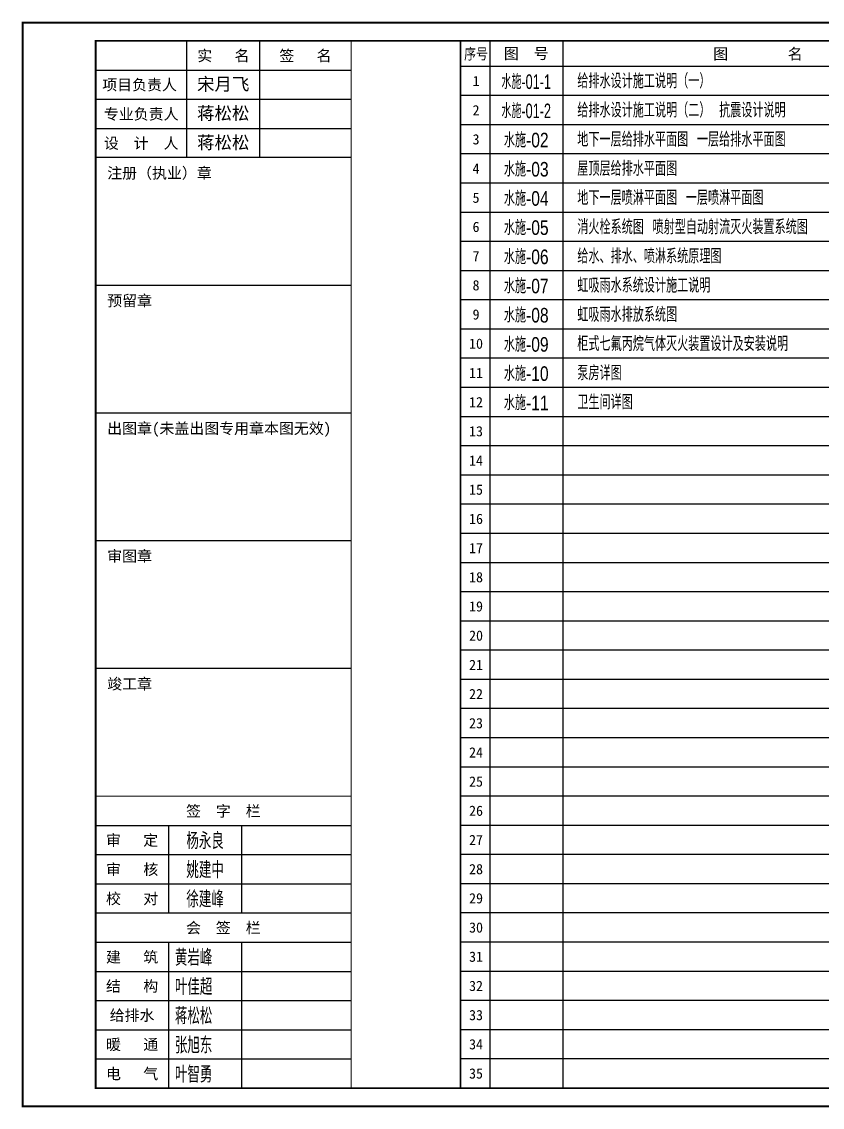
# Model space of a CAD drawing. Extents: x -452079 to 117456, y 3902 to 836955.
# Drawn here: x -328081 to -306143, y 807205 to 836955 of the extents above; entities that cross this region are included whole.
import ezdxf
from ezdxf.enums import TextEntityAlignment as Align
from ezdxf.xclip import XClip

# ---------------------------------------------------------------- set-up
doc = ezdxf.new("R2010")
doc.units = 0
doc.header["$LTSCALE"] = 1000
doc.header["$MEASUREMENT"] = 0
doc.header["$XCLIPFRAME"] = 0
doc.layers.add('0-cxFrame', color=155, linetype='Continuous')
doc.layers.add('qianming', color=155, linetype='Continuous')
doc.layers.add('0-cxText', color=131, linetype='Continuous', lineweight=25)
doc.styles.add('BZHZ', font='bzxw', dxfattribs={"width": 0.8, "bigfont": 'bzhz'})
doc.styles.add('cx_biaoti', font='')
doc.styles.add('cx_tuming', font='')
doc.styles.add('cx_tuqian1', font='')
doc.styles.add('图框宋体', font='', dxfattribs={"width": 0.75})
doc.styles.add('标注', font='bzxw', dxfattribs={"width": 0.8, "bigfont": 'bzhz'})
doc.styles.add('黑体', font='', dxfattribs={"height": 12})
doc.styles.get('cx_biaoti').set_extended_font_data('SimSun')
doc.styles.get('cx_tuming').set_extended_font_data('SimHei')
doc.styles.get('cx_tuqian1').set_extended_font_data('SimSun')
doc.styles.get('图框宋体').set_extended_font_data('SimSun')
doc.styles.get('黑体').set_extended_font_data('SimHei')

# ---------------------------------------------------------------- blocks, each defined once
blk = doc.blocks.new('T-目录35(Dragon)')
for p, q in [((800, 28700), (800, 0)), ((2800, 28700), (2800, 0)), ((13500, 28700), (13500, 0)), ((15500, 28700), (15500, 0)), ((16500, 28700), (16500, 0)), ((19000, 28000), (0, 28000)), ((19000, 27200), (0, 27200)), ((19000, 26400), (0, 26400)), ((19000, 25600), (0, 25600)), ((19000, 24800), (0, 24800)), ((19000, 24000), (0, 24000)), ((19000, 23200), (0, 23200)), ((19000, 22400), (0, 22400)), ((19000, 21600), (0, 21600)), ((19000, 20800), (0, 20800)), ((19000, 20000), (0, 20000)), ((19000, 19200), (0, 19200)), ((19000, 18400), (0, 18400)), ((19000, 17600), (0, 17600)), ((19000, 16800), (0, 16800)), ((19000, 16000), (0, 16000)), ((19000, 15200), (0, 15200)), ((19000, 14400), (0, 14400)), ((19000, 13600), (0, 13600)), ((19000, 12800), (0, 12800)), ((19000, 12000), (0, 12000)), ((19000, 11200), (0, 11200)), ((19000, 10400), (0, 10400)), ((19000, 9600), (0, 9600)), ((19000, 8800), (0, 8800)), ((19000, 8000), (0, 8000)), ((19000, 7200), (0, 7200)), ((19000, 6400), (0, 6400)), ((19000, 5600), (0, 5600)), ((19000, 4800), (0, 4800)), ((19000, 4000), (0, 4000)), ((19000, 3200), (0, 3200)), ((19000, 2400), (0, 2400)), ((19000, 1600), (0, 1600)), ((19000, 800), (0, 800))]:
    blk.add_line(p, q)
at = {"const_width": 40}
blk.add_lwpolyline([(0, 28700), (19000, 28700), (19000, 0), (0, 0)], close=True, dxfattribs=at)
at = {"style": 'cx_biaoti', "width": 0.8}
blk.add_text('序号', height=300, dxfattribs=at).set_placement((425, 28350), align=Align.MIDDLE)
at = {"style": 'cx_biaoti'}
for s, height, p in [('图  号', 300, (1800, 28350)), ('图        名', 300, (8150, 28350)), ('图  幅', 300, (14500, 28350)), ('版次', 300, (16000, 28350)), ('备    注', 300, (17750, 28350)), ('1', 280, (425, 27600)), ('2', 280, (425, 26800)), ('3', 280, (425, 26000)), ('4', 280, (425, 25200)), ('5', 280, (425, 24400)), ('6', 280, (425, 23600)), ('7', 280, (425, 22800)), ('8', 280, (425, 22000)), ('9', 280, (425, 21200)), ('10', 280, (425, 20400)), ('11', 280, (425, 19600)), ('12', 280, (425, 18800)), ('13', 280, (425, 18000)), ('14', 280, (425, 17200)), ('15', 280, (425, 16400)), ('16', 280, (425, 15600)), ('17', 280, (425, 14800)), ('18', 280, (425, 14000)), ('19', 280, (425, 13200)), ('20', 280, (425, 12400)), ('21', 280, (425, 11600)), ('22', 280, (425, 10800)), ('23', 280, (425, 10000)), ('24', 280, (425, 9200)), ('25', 280, (425, 8400)), ('26', 280, (425, 7600)), ('27', 280, (425, 6800)), ('28', 280, (425, 6000)), ('29', 280, (425, 5200)), ('30', 280, (425, 4400)), ('31', 280, (425, 3600)), ('32', 280, (425, 2800)), ('33', 280, (425, 2000)), ('34', 280, (425, 1200)), ('35', 280, (425, 400))]:
    blk.add_text(s, height=height, dxfattribs=at).set_placement(p, align=Align.MIDDLE)
blk = doc.blocks.new('zjcx_lan_xinxi(Dragon)')
for p, q in [((7000, -3200), (0, -3200)), ((7000, -6700), (0, -6700)), ((7000, -10200), (0, -10200)), ((7000, -13700), (0, -13700)), ((7000, -17200), (0, -17200))]:
    blk.add_line(p, q)
at = {"const_width": 25}
blk.add_lwpolyline([(0, -20700), (7000, -20700), (7000, 0), (0, 0)], close=True, dxfattribs=at)
for points in [[(2500, -3200), (2500, 0)], [(4500, -3200), (4500, 0)], [(0, -800), (7000, -800)], [(0, -1600), (7000, -1600)], [(0, -2400), (7000, -2400)]]:
    blk.add_lwpolyline(points)
for points in [[(7000, -3200), (7000, 0)], [(0, -3200), (7000, -3200)], [(0, -20700), (7000, -20700), (7000, -3200)], [(0, -20700), (7000, -20700)]]:
    blk.add_lwpolyline(points, dxfattribs=at)
at = {"style": '图框宋体'}
for s, p in [('实   名', (3500, -400)), ('签   名', (5750, -400)), ('项目负责人', (1204, -1200)), ('专业负责人', (1250, -2000)), ('设  计  人', (1250, -2800))]:
    blk.add_text(s, height=300, dxfattribs=at).set_placement(p, align=Align.MIDDLE)
for s, p in [('注册（执业）章', (318, -3771)), ('预留章', (318, -7271)), ('出图章(未盖出图专用章本图无效)', (318, -10771)), ('审图章', (318, -14271)), ('竣工章', (318, -17771))]:
    blk.add_text(s, height=300, dxfattribs=at).set_placement(p)
blk = doc.blocks.new('T-信息(Dragon)')
at = {"layer": '0-cxFrame'}
blk.add_blockref('zjcx_lan_xinxi(Dragon)', (0, 0), dxfattribs=at)
at = {"layer": 'qianming', "color": 3, "style": 'cx_biaoti'}
for s, p in [('宋月飞', (3497, -1185)), ('蒋松松', (3497, -1985)), ('蒋松松', (3497, -2785))]:
    blk.add_text(s, height=350, dxfattribs=at).set_placement(p, align=Align.MIDDLE_CENTER)
blk = doc.blocks.new('zjcx_lan_huiqian(Dragon)')
for p, q in [((-7000, -800), (0, -800)), ((-5000, -800), (-5000, -4800)), ((-3000, -800), (-3000, -4800)), ((-7000, -1600), (0, -1600)), ((-7000, -2400), (0, -2400)), ((-7000, -3200), (0, -3200)), ((-7000, -4000), (0, -4000))]:
    blk.add_line(p, q)
at = {"const_width": 30}
blk.add_lwpolyline([(-7000, 0), (0, 0)], dxfattribs=at)
blk.add_lwpolyline([(-7000, 0), (0, 0), (0, -4800), (-7000, -4800)], close=True, dxfattribs=at)
at = {"style": 'cx_biaoti'}
for s, p in [('会  签  栏', (-3500, -400)), ('建   筑', (-6000, -1200)), ('结   构', (-6000, -2000)), ('给排水', (-6000, -2800)), ('暖   通', (-6000, -3600)), ('电   气', (-6000, -4400))]:
    blk.add_text(s, height=300, dxfattribs=at).set_placement(p, align=Align.MIDDLE)
blk = doc.blocks.new('T-汇签(Dragon)')
at = {"layer": '0-cxFrame'}
blk.add_blockref('zjcx_lan_huiqian(Dragon)', (0, 0), dxfattribs=at)
at = {"layer": 'qianming', "style": 'BZHZ', "width": 0.8}
for s, p in [('黄岩峰', (-4314, -1200)), ('叶佳超', (-4314, -2000)), ('蒋松松', (-4314, -2800)), ('张旭东', (-4314, -3600)), ('叶智勇', (-4314, -4400))]:
    blk.add_text(s, height=450, dxfattribs=at).set_placement(p, align=Align.MIDDLE)
blk = doc.blocks.new('zjcx_lan_qianzi(Dragon)')
for p, q in [((-7000, 4800), (0, 4800)), ((-5000, 4800), (-5000, 0)), ((-3000, 4800), (-3000, 0)), ((-7000, 4000), (0, 4000)), ((-7000, 3200), (0, 3200)), ((-7000, 2400), (0, 2400)), ((-7000, 1600), (0, 1600)), ((-7000, 800), (0, 800))]:
    blk.add_line(p, q)
at = {"const_width": 30}
blk.add_lwpolyline([(-7000, 5600), (0, 5600)], dxfattribs=at)
blk.add_lwpolyline([(-7000, 5600), (0, 5600), (0, 0), (-7000, 0)], close=True, dxfattribs=at)
at = {"style": 'cx_biaoti'}
for s, p in [('签  字  栏', (-3500, 5200)), ('审   定', (-6000, 4400)), ('审   核', (-6000, 3600)), ('校   对', (-6000, 2800)), ('设   计', (-6000, 400))]:
    blk.add_text(s, height=300, dxfattribs=at).set_placement(p, align=Align.MIDDLE)
at = {"style": 'cx_biaoti', "width": 0.85}
for s, p in [('项目负责人', (-6000, 2000)), ('专业负责人', (-6000, 1200))]:
    blk.add_text(s, height=300, dxfattribs=at).set_placement(p, align=Align.MIDDLE)
blk = doc.blocks.new('T-签字(Dragon)')
at = {"layer": '0-cxFrame'}
blk.add_blockref('zjcx_lan_qianzi(Dragon)', (0, 0), dxfattribs=at)
at = {"layer": 'qianming', "style": 'BZHZ', "width": 0.8}
for s, p in [('杨永良', (-4000, 4400)), ('姚建中', (-4000, 3600)), ('徐建峰', (-4000, 2800)), ('宋月飞', (-4000, 2000)), ('蒋松松', (-4000, 1200)), ('蒋松松', (-4000, 400))]:
    blk.add_text(s, height=450, dxfattribs=at).set_placement(p, align=Align.MIDDLE)
blk = doc.blocks.new('zjcx_T3-qianmin(Dragon)')
at = {"layer": '0-cxFrame', "const_width": 30}
blk.add_lwpolyline([(0, 8000), (7000, 8000), (7000, 0), (0, 0)], close=True, dxfattribs=at)
at = {"layer": '0-cxFrame'}
ref = blk.add_blockref('T-签字(Dragon)', (7000, 2400), dxfattribs=at)
XClip(ref).set_block_clipping_path([(-6999.9999999997, 2399.9999999999), (0, 5599.9999999999)])
blk.add_blockref('T-汇签(Dragon)', (7000, 4800), dxfattribs=at)
blk = doc.blocks.new('TK22.A3 L(Dragon)')
at = {"layer": '0-cxFrame', "color": 7, "const_width": 0.5}
blk.add_lwpolyline([(0, 0), (-420, 0), (-420, 297), (0, 297)], close=True, dxfattribs=at)
at = {"layer": '0-cxFrame', "const_width": 0.5}
blk.add_lwpolyline([(-75, 5), (-400, 5), (-400, 292), (-75, 292)], close=True, dxfattribs=at)
at = {"layer": '0-cxFrame', "xscale": 0.01, "yscale": 0.01, "zscale": 0.01}
for name, p in [('T-信息(Dragon)', (-400, 292)), ('zjcx_T3-qianmin(Dragon)', (-400, 5))]:
    blk.add_blockref(name, p, dxfattribs=at)
at = {"style": '黑体', "flags": 4}
blk.add_attdef('图幅', text='', height=3.3, dxfattribs=at).set_placement((-30, 1), align=Align.RIGHT)
at = {"layer": '0-cxText', "flags": 4}
for tag, height, style, p in [('建设单位', 3.5, 'cx_tuming', (-40, 170)), ('项目名称', 3.5, 'cx_tuming', (-40, 140)), ('子项名称', 3.5, 'cx_tuming', (-40, 110)), ('工程编号', 3.3, 'cx_tuqian1', (-30, 95)), ('图名1', 3.5, 'cx_tuming', (-40, 75.5)), ('图名2', 3.5, 'cx_tuming', (-40, 69.5)), ('图名3', 3.5, 'cx_tuming', (-40, 63.5)), ('出图日期', 3.3, 'cx_tuqian1', (-34, 55)), ('专业', 3.3, 'cx_tuqian1', (-50, 47)), ('图号', 3.3, 'cx_tuqian1', (-50, 39)), ('版次', 3.3, 'cx_tuqian1', (-15, 39))]:
    blk.add_attdef(tag, text='', height=height, dxfattribs=dict(at, style=style)).set_placement(p, align=Align.MIDDLE)

msp = doc.modelspace()

# ---------------------------------------------------------------- block references
at = {"layer": '0-cxFrame', "xscale": 100, "yscale": 100, "zscale": 100}
msp.add_blockref('TK22.A3 L(Dragon)', (-286056.06, 807229.71), dxfattribs=at)
at = {"layer": '0-cxFrame'}
msp.add_blockref('T-目录35(Dragon)', (-316056.06, 807729.71), dxfattribs=at)

# ---------------------------------------------------------------- texts
at = {"layer": '0-cxText', "style": '标注'}
for s, width, p in [('水施-01-1', 0.65, (-314256.06, 835329.71)), ('水施-01-2', 0.65, (-314256.06, 834529.71)), ('水施-02', 0.8, (-314256.06, 833729.71)), ('水施-03', 0.8, (-314256.06, 832929.71)), ('水施-04', 0.8, (-314256.06, 832129.71)), ('水施-05', 0.8, (-314256.06, 831329.71)), ('水施-06', 0.8, (-314256.06, 830529.71)), ('水施-07', 0.8, (-314256.06, 829729.71)), ('水施-08', 0.8, (-314256.06, 828929.71)), ('水施-09', 0.8, (-314256.06, 828129.71)), ('水施-10', 0.8, (-314256.06, 827329.71)), ('水施-11', 0.8, (-314256.06, 826529.71))]:
    msp.add_text(s, height=400, dxfattribs=dict(at, width=width)).set_placement(p, align=Align.MIDDLE)
at = {"layer": '0-cxText', "style": '标注', "width": 0.8}
for s, p in [('给排水设计施工说明（一）', (-312856.06, 835329.71)), ('给排水设计施工说明（二）  抗震设计说明', (-312856.06, 834529.71)), ('地下一层给排水平面图  一层给排水平面图', (-312856.06, 833729.71)), ('屋顶层给排水平面图', (-312856.06, 832929.71)), ('地下一层喷淋平面图  一层喷淋平面图', (-312856.06, 832129.71)), ('消火栓系统图  喷射型自动射流灭火装置系统图', (-312856.06, 831329.71)), ('给水、排水、喷淋系统原理图', (-312856.06, 830529.71)), ('虹吸雨水系统设计施工说明', (-312856.06, 829729.71)), ('虹吸雨水排放系统图', (-312856.06, 828929.71)), ('柜式七氟丙烷气体灭火装置设计及安装说明', (-312856.06, 828129.71)), ('泵房详图', (-312856.06, 827329.71)), ('卫生间详图', (-312856.06, 826529.71))]:
    msp.add_text(s, height=400, dxfattribs=at).set_placement(p, align=Align.MIDDLE_LEFT)

doc.saveas('drawing.dxf')
